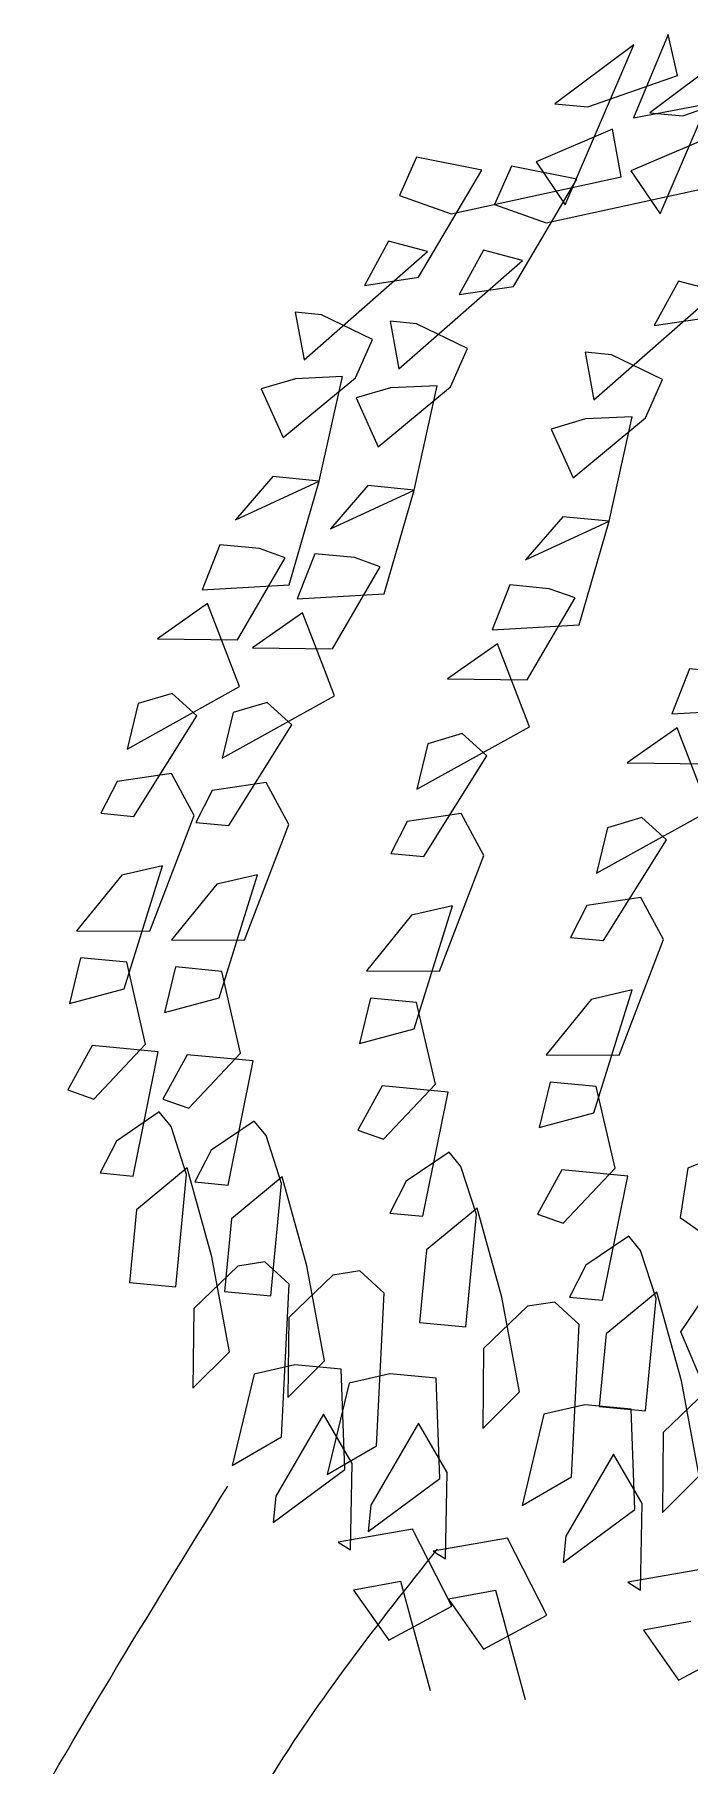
# Model space of a CAD drawing. Header units: millimetres. Extents: x 22565 to 38821, y 15578 to 26720.
# Drawn here: x 28582.6 to 28612.7, y 25669.2 to 25748.9 of the extents above; entities that cross this region are included whole.
import ezdxf

# ---------------------------------------------------------------- set-up
doc = ezdxf.new("R2010")
doc.units = ezdxf.units.MM

# ---------------------------------------------------------------- blocks, each defined once
blk = doc.blocks.new('A$C452702A7')
for p, q in [((180.104, 543.338), (178.51, 539.5)), ((180.539, 541.455), (180.104, 543.338)), ((178.524, 542.874), (174.887, 540.152)), ((175.366, 535.502), (178.524, 542.874)), ((182.901, 542.458), (179.264, 539.735)), ((179.742, 535.086), (182.901, 542.458)), ((176.409, 540.007), (180.539, 541.455)), ((178.51, 539.5), (186.016, 540.933)), ((180.785, 539.59), (184.915, 541.038)), ((174.887, 540.152), (176.409, 540.007)), ((179.264, 539.735), (180.785, 539.59)), ((177.539, 538.978), (174.018, 537.472)), ((177.945, 536.791), (177.539, 538.978)), ((181.916, 538.562), (178.394, 537.056)), ((168.511, 537.69), (167.729, 535.923)), ((171.525, 537.096), (168.511, 537.69)), ((174.018, 537.472), (175.366, 535.502)), ((168.599, 532.157), (171.525, 537.096)), ((170.105, 535.083), (177.945, 536.791)), ((172.888, 537.273), (172.105, 535.506)), ((175.902, 536.679), (172.888, 537.273)), ((172.975, 531.741), (175.902, 536.679)), ((178.394, 537.056), (179.742, 535.086)), ((167.729, 535.923), (170.105, 535.083)), ((174.482, 534.666), (182.321, 536.375)), ((172.105, 535.506), (174.482, 534.666)), ((167.222, 533.823), (166.106, 531.781)), ((169.019, 533.345), (167.222, 533.823)), ((163.324, 528.363), (169.019, 533.345)), ((167.7, 527.946), (173.395, 532.928)), ((171.598, 533.406), (170.482, 531.364)), ((173.395, 532.928), (171.598, 533.406)), ((166.106, 531.781), (168.599, 532.157)), ((180.584, 531.976), (179.468, 529.934)), ((182.38, 531.498), (180.584, 531.976)), ((170.482, 531.364), (172.975, 531.741)), ((176.686, 526.516), (182.38, 531.498)), ((164.135, 530.434), (162.918, 530.55)), ((162.918, 530.55), (163.324, 528.363)), ((166.483, 529.29), (164.135, 530.434)), ((179.468, 529.934), (181.96, 530.31)), ((168.512, 530.017), (167.294, 530.133)), ((167.294, 530.133), (167.7, 527.946)), ((170.859, 528.873), (168.512, 530.017)), ((165.701, 527.523), (166.483, 529.29)), ((170.077, 527.106), (170.859, 528.873)), ((177.497, 528.587), (176.28, 528.703)), ((176.28, 528.703), (176.686, 526.516)), ((179.845, 527.443), (177.497, 528.587)), ((162.933, 527.48), (161.353, 527.016)), ((162.368, 524.771), (165.701, 527.523)), ((165.092, 527.581), (162.933, 527.48)), ((164.02, 522.773), (165.092, 527.581)), ((167.309, 527.063), (165.73, 526.6)), ((166.744, 524.355), (170.077, 527.106)), ((169.468, 527.164), (167.309, 527.063)), ((168.396, 522.356), (169.468, 527.164)), ((179.062, 525.676), (179.845, 527.443)), ((161.353, 527.016), (162.368, 524.771)), ((165.73, 526.6), (166.744, 524.355)), ((176.294, 525.633), (174.715, 525.169)), ((175.73, 522.924), (179.062, 525.676)), ((178.454, 525.734), (176.294, 525.633)), ((177.382, 520.926), (178.454, 525.734)), ((174.715, 525.169), (175.73, 522.924)), ((161.89, 522.975), (160.165, 520.991)), ((160.165, 520.991), (164.02, 522.773)), ((164.02, 522.773), (161.89, 522.975)), ((162.644, 517.993), (164.02, 522.773)), ((166.266, 522.559), (164.542, 520.575)), ((164.542, 520.575), (168.396, 522.356)), ((168.396, 522.356), (166.266, 522.559)), ((167.02, 517.577), (168.396, 522.356)), ((175.251, 521.129), (173.527, 519.144)), ((173.527, 519.144), (177.382, 520.926)), ((177.382, 520.926), (175.251, 521.129)), ((176.005, 516.146), (177.382, 520.926)), ((159.441, 519.833), (158.63, 517.762)), ((161.267, 519.659), (159.441, 519.833)), ((160.253, 515.459), (162.455, 519.239)), ((162.455, 519.239), (161.267, 519.659)), ((163.817, 519.416), (163.006, 517.345)), ((165.643, 519.242), (163.817, 519.416)), ((166.831, 518.822), (165.643, 519.242)), ((164.629, 515.042), (166.831, 518.822)), ((158.63, 517.762), (162.644, 517.993)), ((163.006, 517.345), (167.02, 517.577)), ((172.803, 517.986), (171.991, 515.915)), ((174.629, 517.812), (172.803, 517.986)), ((175.817, 517.392), (174.629, 517.812)), ((158.876, 517.124), (156.572, 515.502)), ((159.862, 514.575), (158.876, 517.124)), ((163.252, 516.708), (160.948, 515.086)), ((164.238, 514.159), (163.252, 516.708)), ((173.614, 513.612), (175.817, 517.392)), ((171.991, 515.915), (176.005, 516.146)), ((156.572, 515.502), (160.253, 515.459)), ((160.948, 515.086), (164.629, 515.042)), ((172.238, 515.278), (169.934, 513.656)), ((173.223, 512.729), (172.238, 515.278)), ((160.354, 513.301), (159.862, 514.575)), ((164.731, 512.884), (164.238, 514.159)), ((169.934, 513.656), (173.614, 513.612)), ((181.085, 514.117), (180.273, 512.046)), ((182.911, 513.943), (181.085, 514.117)), ((155.167, 510.419), (160.354, 513.301)), ((157.253, 512.982), (155.674, 512.519)), ((158.384, 511.954), (157.253, 512.982)), ((159.543, 510.002), (164.731, 512.884)), ((173.716, 511.454), (173.223, 512.729)), ((155.674, 512.519), (155.167, 510.419)), ((155.486, 507.32), (158.384, 511.954)), ((160.05, 512.102), (159.543, 510.002)), ((161.63, 512.566), (160.05, 512.102)), ((162.76, 511.537), (161.63, 512.566)), ((180.273, 512.046), (184.287, 512.277)), ((159.862, 506.903), (162.76, 511.537)), ((168.528, 508.572), (173.716, 511.454)), ((170.615, 511.136), (169.035, 510.672)), ((171.745, 510.107), (170.615, 511.136)), ((180.52, 511.408), (178.216, 509.786)), ((181.505, 508.859), (180.52, 511.408)), ((169.035, 510.672), (168.528, 508.572)), ((168.847, 505.473), (171.745, 510.107)), ((178.216, 509.786), (181.896, 509.743)), ((154.717, 508.927), (153.964, 507.465)), ((157.21, 509.304), (154.717, 508.927)), ((158.253, 507.363), (157.21, 509.304)), ((161.586, 508.887), (159.094, 508.511)), ((162.63, 506.946), (161.586, 508.887)), ((159.094, 508.511), (158.34, 507.048)), ((153.964, 507.465), (155.486, 507.32)), ((156.211, 502.033), (158.253, 507.363)), ((170.572, 507.457), (168.079, 507.08)), ((171.615, 505.516), (170.572, 507.457)), ((176.81, 504.703), (181.998, 507.585)), ((178.897, 507.266), (177.317, 506.803)), ((180.027, 506.238), (178.897, 507.266)), ((158.34, 507.048), (159.862, 506.903)), ((160.587, 501.617), (162.63, 506.946)), ((168.079, 507.08), (167.326, 505.618)), ((177.317, 506.803), (176.81, 504.703)), ((167.326, 505.618), (168.847, 505.473)), ((169.572, 500.187), (171.615, 505.516)), ((177.129, 501.604), (180.027, 506.238)), ((156.805, 505.046), (154.921, 504.611)), ((155.037, 499.383), (156.805, 505.046)), ((154.921, 504.611), (152.834, 502.048)), ((159.297, 504.195), (157.21, 501.631)), ((161.181, 504.629), (159.297, 504.195)), ((159.413, 498.966), (161.181, 504.629)), ((170.166, 503.199), (168.282, 502.765)), ((168.399, 497.536), (170.166, 503.199)), ((176.361, 503.211), (175.608, 501.749)), ((178.854, 503.588), (176.361, 503.211)), ((179.897, 501.647), (178.854, 503.588)), ((168.282, 502.765), (166.196, 500.201)), ((152.834, 502.048), (156.211, 502.033)), ((157.21, 501.631), (160.587, 501.617)), ((175.608, 501.749), (177.129, 501.604)), ((177.854, 496.317), (179.897, 501.647)), ((153.023, 500.802), (152.515, 498.702)), ((155.153, 500.6), (153.023, 500.802)), ((156.023, 496.834), (155.153, 500.6)), ((157.399, 500.386), (156.892, 498.286)), ((159.529, 500.183), (157.399, 500.386)), ((160.399, 496.417), (159.529, 500.183)), ((166.196, 500.201), (169.572, 500.187)), ((152.515, 498.702), (155.037, 499.383)), ((178.448, 499.33), (176.564, 498.895)), ((176.681, 493.667), (178.448, 499.33)), ((156.892, 498.286), (159.413, 498.966)), ((166.384, 498.956), (165.877, 496.856)), ((168.515, 498.753), (166.384, 498.956)), ((169.384, 494.987), (168.515, 498.753)), ((176.564, 498.895), (174.478, 496.332)), ((165.877, 496.856), (168.399, 497.536)), ((153.559, 496.762), (152.443, 494.72)), ((156.602, 496.472), (153.559, 496.762)), ((153.632, 494.3), (156.023, 496.834)), ((155.443, 490.751), (156.602, 496.472)), ((157.935, 496.345), (156.82, 494.303)), ((160.979, 496.055), (157.935, 496.345)), ((158.008, 493.883), (160.399, 496.417)), ((159.82, 490.335), (160.979, 496.055)), ((174.478, 496.332), (177.854, 496.317)), ((152.443, 494.72), (153.632, 494.3)), ((166.921, 494.915), (165.805, 492.873)), ((169.964, 494.625), (166.921, 494.915)), ((166.993, 492.453), (169.384, 494.987)), ((168.805, 488.904), (169.964, 494.625)), ((174.666, 495.086), (174.159, 492.986)), ((176.797, 494.884), (174.666, 495.086)), ((177.666, 491.118), (176.797, 494.884)), ((156.646, 493.706), (154.675, 492.359)), ((157.197, 493.039), (156.646, 493.706)), ((156.82, 494.303), (158.008, 493.883)), ((174.159, 492.986), (176.681, 493.667)), ((157.907, 490.824), (157.197, 493.039)), ((161.022, 493.289), (159.051, 491.942)), ((161.573, 492.623), (161.022, 493.289)), ((165.805, 492.873), (166.993, 492.453)), ((154.675, 492.359), (153.922, 490.896)), ((162.283, 490.407), (161.573, 492.623)), ((183.261, 492.031), (181.011, 491.113)), ((159.051, 491.942), (158.298, 490.48)), ((170.008, 491.859), (168.037, 490.512)), ((170.558, 491.193), (170.008, 491.859)), ((171.269, 488.977), (170.558, 491.193)), ((153.922, 490.896), (155.443, 490.751)), ((157.936, 491.128), (155.603, 489.202)), ((157.414, 485.653), (157.907, 490.824)), ((159.081, 487.029), (157.936, 491.128)), ((158.298, 490.48), (159.82, 490.335)), ((162.312, 490.711), (159.979, 488.785)), ((161.791, 485.237), (162.283, 490.407)), ((163.457, 486.612), (162.312, 490.711)), ((168.037, 490.512), (167.283, 489.049)), ((175.203, 491.046), (174.087, 489.004)), ((178.246, 490.756), (175.203, 491.046)), ((175.275, 488.584), (177.666, 491.118)), ((177.087, 485.035), (178.246, 490.756)), ((181.011, 491.113), (180.663, 488.849)), ((155.603, 489.202), (155.284, 485.856)), ((159.979, 488.785), (159.661, 485.439)), ((167.283, 489.049), (168.805, 488.904)), ((171.297, 489.281), (168.965, 487.355)), ((170.776, 483.806), (171.269, 488.977)), ((172.443, 485.182), (171.297, 489.281)), ((174.087, 489.004), (175.275, 488.584)), ((180.663, 488.849), (182.564, 487.502)), ((178.29, 487.99), (176.319, 486.643)), ((178.84, 487.323), (178.29, 487.99)), ((168.965, 487.355), (168.646, 484.009)), ((179.551, 485.108), (178.84, 487.323)), ((160.269, 486.609), (158.241, 484.654)), ((159.893, 482.655), (159.081, 487.029)), ((161.515, 486.797), (160.269, 486.609)), ((162.646, 485.769), (161.515, 486.797)), ((164.269, 482.238), (163.457, 486.612)), ((165.892, 486.381), (164.645, 486.192)), ((167.022, 485.352), (165.892, 486.381)), ((176.319, 486.643), (175.565, 485.18)), ((180.694, 483.576), (182.881, 486.821)), ((155.284, 485.856), (157.414, 485.653)), ((162.284, 478.745), (162.646, 485.769)), ((164.645, 486.192), (162.617, 484.237)), ((159.661, 485.439), (161.791, 485.237)), ((166.66, 478.328), (167.022, 485.352)), ((173.254, 480.808), (172.443, 485.182)), ((174.877, 484.95), (173.631, 484.762)), ((176.008, 483.922), (174.877, 484.95)), ((175.565, 485.18), (177.087, 485.035)), ((179.58, 485.412), (177.247, 483.486)), ((179.058, 479.937), (179.551, 485.108)), ((180.725, 481.313), (179.58, 485.412)), ((158.241, 484.654), (158.197, 480.975)), ((162.617, 484.237), (162.574, 480.559)), ((168.646, 484.009), (170.776, 483.806)), ((173.631, 484.762), (171.602, 482.807)), ((175.646, 476.898), (176.008, 483.922)), ((177.247, 483.486), (176.928, 480.14)), ((181.93, 480.646), (180.694, 483.576)), ((158.197, 480.975), (159.893, 482.655)), ((171.602, 482.807), (171.559, 479.128)), ((161.023, 481.627), (160.009, 477.427)), ((162.907, 482.061), (161.023, 481.627)), ((162.574, 480.559), (164.269, 482.238)), ((165.037, 481.858), (162.907, 482.061)), ((165.211, 477.238), (165.037, 481.858)), ((167.283, 481.645), (165.399, 481.21)), ((169.413, 481.442), (167.283, 481.645)), ((165.399, 481.21), (164.385, 477.01)), ((169.588, 476.822), (169.413, 481.442)), ((171.559, 479.128), (173.254, 480.808)), ((181.913, 480.893), (179.884, 478.938)), ((181.536, 476.939), (180.725, 481.313)), ((176.269, 480.214), (174.385, 479.78)), ((178.399, 480.011), (176.269, 480.214)), ((176.928, 480.14), (179.058, 479.937)), ((178.573, 475.391), (178.399, 480.011)), ((164.226, 479.787), (162.023, 476.007)), ((165.545, 477.513), (164.226, 479.787)), ((168.602, 479.371), (166.4, 475.591)), ((169.921, 477.097), (168.602, 479.371)), ((174.385, 479.78), (173.371, 475.58)), ((160.009, 477.427), (162.284, 478.745)), ((179.884, 478.938), (179.841, 475.259)), ((164.385, 477.01), (166.66, 478.328)), ((177.587, 477.94), (175.385, 474.161)), ((178.906, 475.667), (177.587, 477.94)), ((161.907, 474.791), (165.211, 477.238)), ((165.472, 473.531), (165.545, 477.513)), ((166.284, 474.374), (169.588, 476.822)), ((169.849, 473.114), (169.921, 477.097)), ((173.371, 475.58), (175.646, 476.898)), ((179.841, 475.259), (181.536, 476.939)), ((162.023, 476.007), (161.907, 474.791)), ((166.4, 475.591), (166.284, 474.374)), ((175.269, 472.944), (178.573, 475.391)), ((178.834, 471.684), (178.906, 475.667)), ((168.327, 474.486), (164.893, 473.893)), ((170.139, 470.938), (168.327, 474.486)), ((164.893, 473.893), (165.472, 473.531)), ((172.703, 474.07), (169.269, 473.476)), ((174.515, 470.521), (172.703, 474.07)), ((175.385, 474.161), (175.269, 472.944)), ((169.269, 473.476), (169.849, 473.114)), ((167.791, 472.082), (165.603, 471.677)), ((169.154, 467.042), (167.791, 472.082)), ((181.689, 472.639), (178.255, 472.046)), ((178.255, 472.046), (178.834, 471.684)), ((165.603, 471.677), (167.226, 469.374)), ((172.167, 471.666), (169.979, 471.26)), ((169.979, 471.26), (171.603, 468.957)), ((173.53, 466.626), (172.167, 471.666)), ((167.226, 469.374), (170.139, 470.938)), ((171.603, 468.957), (174.515, 470.521)), ((181.153, 470.235), (178.965, 469.83)), ((178.965, 469.83), (180.588, 467.527)), ((180.588, 467.527), (183.501, 469.091))]:
    blk.add_line(p, q)
blk.add_open_spline([(87.401, 0), (87.194, 11.286), (86.703, 42.884), (92.329, 85.352), (90.758, 126.386), (104.029, 160.603), (100.053, 199.243), (112.244, 245.887), (114.668, 295.379), (115.585, 343.034), (129.163, 379.882), (133.192, 410.682), (140.056, 444.502), (152.476, 464.603), (159.806, 476.465)], degree=3, knots=[3.726546, 3.726546, 3.726546, 3.726546, 71.363856, 193.120102, 260.736655, 314.536713, 409.222683, 487.546538, 601.751234, 706.349812, 770.467318, 835.160769, 892.702762, 975.537572, 975.537572, 975.537572, 975.537572])
blk.add_spline([(169.455, 473.572), (161.736, 462.964), (152.086, 439.819), (142.437, 404.137), (139.542, 375.205), (135.682, 362.668), (128.927, 338.559), (126.998, 315.414), (125.068, 285.518), (122.173, 251.765), (121.208, 226.692), (111.559, 186.188), (111.559, 160.15), (106.734, 137.969), (101.909, 103.251), (99.014, 74.32), (99.014, 46.353), (97.084, 28.03), (98.049, 10.671), (100.944, 0.063)], degree=3)

msp = doc.modelspace()

# ---------------------------------------------------------------- block references
msp.add_blockref('A$C452702A7', (28431.652, 25205.563))

doc.saveas('drawing.dxf')
